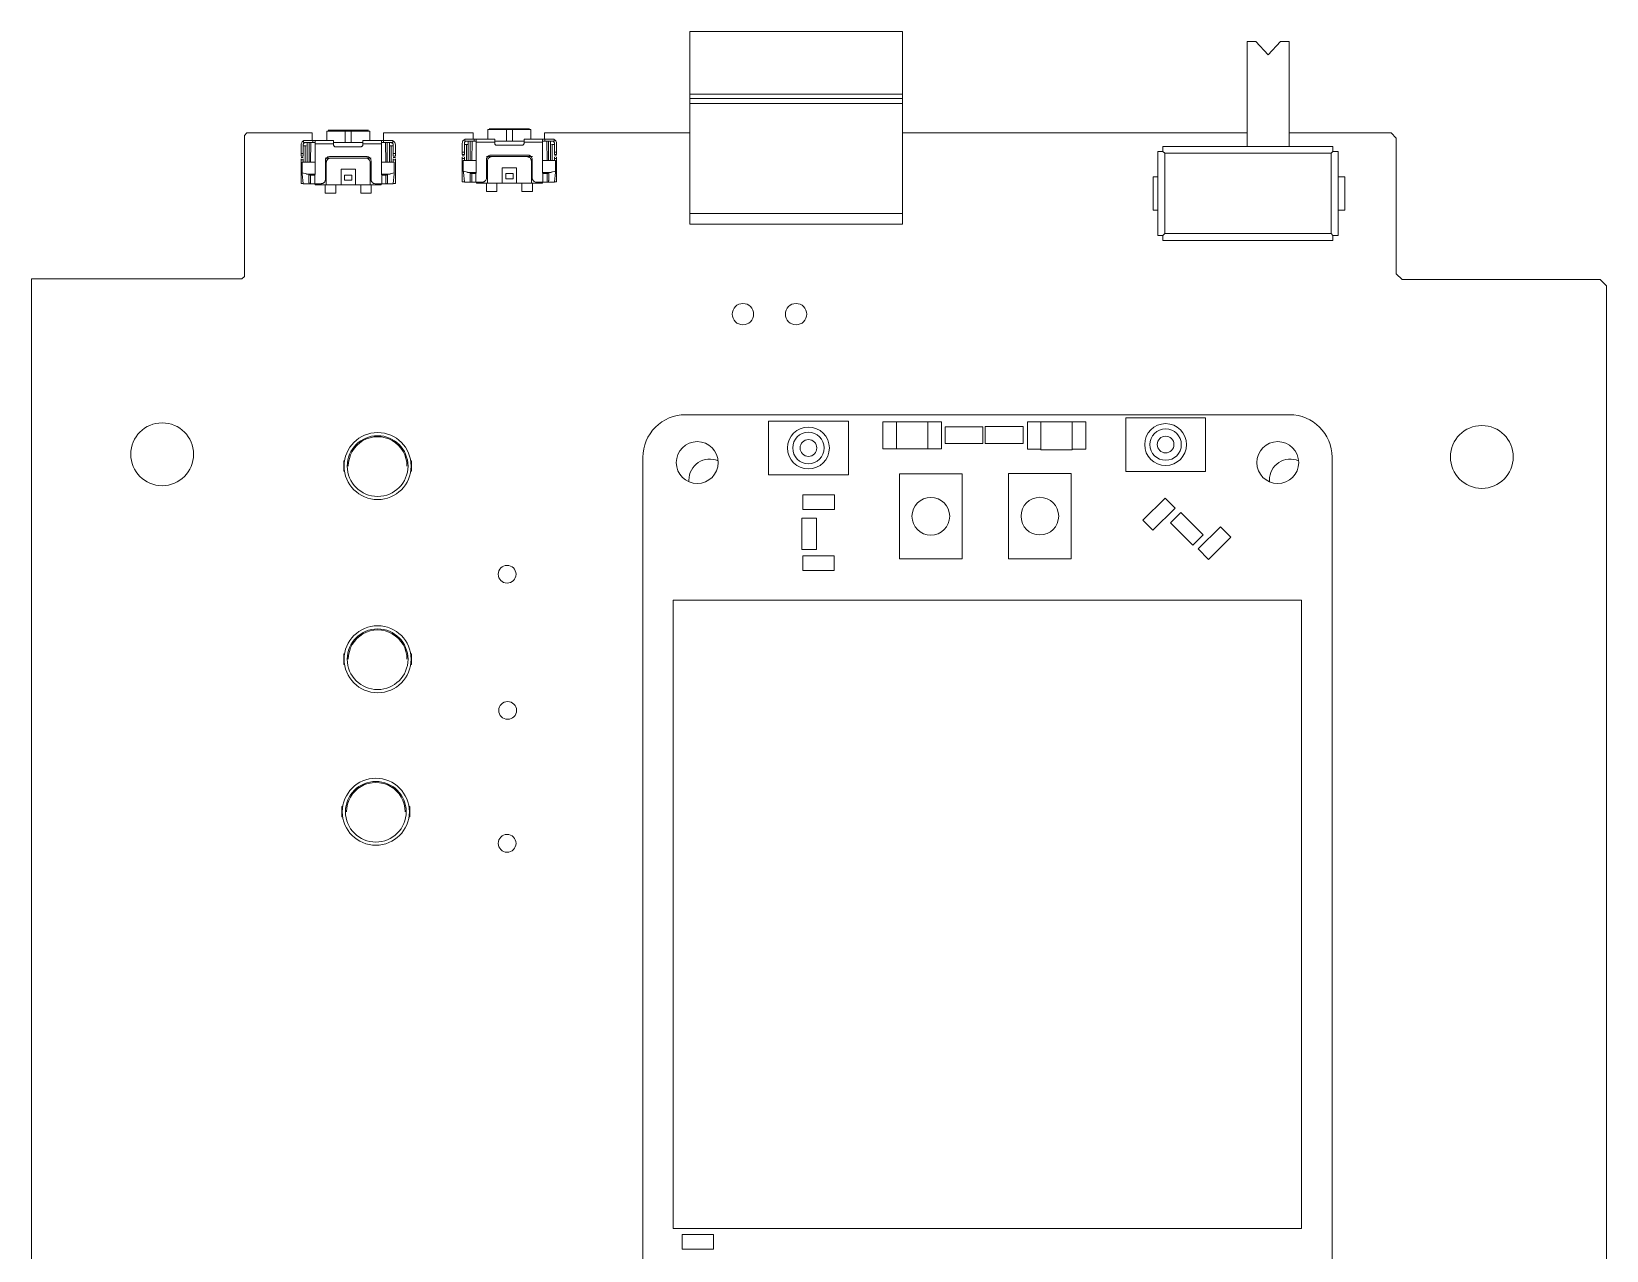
# Model space of a CAD drawing. Header units: millimetres. Extents: x 27 to 102, y 24 to 180.
# Drawn here: x 27.3 to 102.5, y 121.8 to 180 of the extents above; entities that cross this region are included whole.
import ezdxf

# ---------------------------------------------------------------- set-up
doc = ezdxf.new("R2010")
doc.units = ezdxf.units.MM

msp = doc.modelspace()

# ---------------------------------------------------------------- linework, layer by layer
at = {"color": 7, "linetype": 'Continuous', "lineweight": 15}
for p, q in [((58.724, 170.772), (58.724, 179.972)), ((58.724, 179.972), (68.884, 179.972)), ((68.884, 170.772), (68.884, 179.972)), ((85.336, 174.487), (85.336, 179.487)), ((85.336, 179.487), (85.749, 179.487)), ((86.336, 178.855), (85.749, 179.487)), ((86.923, 179.487), (86.336, 178.855)), ((86.923, 179.487), (87.336, 179.487)), ((87.336, 179.487), (87.336, 174.487)), ((58.724, 176.972), (68.884, 176.972)), ((68.884, 176.772), (58.724, 176.772)), ((58.724, 176.532), (68.884, 176.532)), ((41.4, 175.215), (41.4, 174.764)), ((42.28, 174.664), (42.28, 175.254)), ((42.57, 175.254), (42.28, 175.254)), ((42.57, 175.214), (42.28, 175.214)), ((42.57, 175.254), (42.57, 174.664)), ((43.45, 174.764), (43.45, 175.215)), ((49.092, 175.287), (49.092, 174.836)), ((49.972, 174.736), (49.972, 175.326)), ((50.262, 175.326), (49.972, 175.326)), ((50.262, 175.286), (49.972, 175.286)), ((50.262, 175.326), (50.262, 174.736)), ((51.142, 174.836), (51.142, 175.287)), ((37.465, 175.006), (37.592, 175.133)), ((37.465, 168.275), (37.465, 175.006)), ((37.592, 175.133), (40.701, 175.133)), ((40.175, 174.139), (40.175, 174.564)), ((40.275, 174.564), (40.275, 174.139)), ((40.295, 174.664), (40.295, 174.764)), ((40.295, 174.764), (40.74, 174.764)), ((40.295, 174.664), (40.835, 174.664)), ((40.375, 174.504), (40.421, 174.504)), ((40.46, 173.734), (40.46, 174.664)), ((40.56, 173.734), (40.56, 174.664)), ((40.645, 174.664), (40.625, 173.734)), ((40.701, 175.133), (40.701, 174.764)), ((40.74, 174.764), (40.74, 174.664)), ((40.825, 174.764), (41.725, 174.764)), ((40.84, 174.614), (40.84, 173.164)), ((41.725, 174.614), (40.84, 174.614)), ((41.724, 174.664), (43.125, 174.664)), ((41.725, 174.564), (41.725, 174.614)), ((43.025, 174.464), (41.825, 174.464)), ((43.125, 174.764), (44.025, 174.764)), ((43.125, 174.614), (43.125, 174.564)), ((44.01, 174.614), (43.125, 174.614)), ((44.01, 174.664), (44.555, 174.664)), ((44.01, 173.164), (44.01, 174.614)), ((44.101, 174.764), (44.101, 175.133)), ((44.101, 175.133), (48.393, 175.133)), ((44.11, 174.764), (44.11, 174.664)), ((44.11, 174.764), (44.555, 174.764)), ((44.225, 173.734), (44.205, 174.664)), ((44.29, 174.664), (44.29, 173.734)), ((44.375, 174.767), (44.375, 174.764)), ((44.39, 174.664), (44.39, 173.734)), ((44.475, 174.504), (44.428, 174.504)), ((44.555, 174.664), (44.555, 174.764)), ((44.575, 174.564), (44.575, 174.139)), ((44.675, 174.564), (44.675, 174.139)), ((47.867, 174.211), (47.867, 174.636)), ((47.967, 174.636), (47.967, 174.211)), ((47.987, 174.736), (47.987, 174.836)), ((47.987, 174.836), (48.432, 174.836)), ((47.987, 174.736), (48.527, 174.736)), ((48.067, 174.576), (48.113, 174.576)), ((48.152, 173.806), (48.152, 174.736)), ((48.252, 173.806), (48.252, 174.736)), ((48.337, 174.736), (48.317, 173.806)), ((48.393, 175.133), (48.393, 174.836)), ((48.432, 174.836), (48.432, 174.736)), ((48.517, 174.836), (49.417, 174.836)), ((48.532, 174.686), (48.532, 173.236)), ((49.417, 174.686), (48.532, 174.686)), ((49.416, 174.736), (50.817, 174.736)), ((49.417, 174.636), (49.417, 174.686)), ((50.717, 174.536), (49.517, 174.536)), ((50.817, 174.836), (51.717, 174.836)), ((50.817, 174.686), (50.817, 174.636)), ((51.702, 174.686), (50.817, 174.686)), ((51.702, 174.736), (52.247, 174.736)), ((51.702, 173.236), (51.702, 174.686)), ((51.793, 174.836), (51.793, 175.133)), ((51.793, 175.133), (58.724, 175.133)), ((51.802, 174.836), (51.802, 174.736)), ((51.802, 174.836), (52.247, 174.836)), ((51.917, 173.806), (51.897, 174.736)), ((51.982, 174.736), (51.982, 173.806)), ((52.067, 174.839), (52.067, 174.836)), ((52.082, 174.736), (52.082, 173.806)), ((52.167, 174.576), (52.12, 174.576)), ((52.247, 174.736), (52.247, 174.836)), ((52.267, 174.636), (52.267, 174.211)), ((52.367, 174.636), (52.367, 174.211)), ((68.884, 175.133), (85.336, 175.133)), ((81.315, 174.244), (81.315, 174.487)), ((89.429, 174.487), (81.315, 174.487)), ((87.336, 175.133), (92.202, 175.133)), ((89.429, 174.487), (89.429, 174.244)), ((92.202, 175.133), (92.456, 174.879)), ((92.456, 174.879), (92.456, 168.402)), ((40.275, 174.139), (40.175, 174.139)), ((40.175, 174.019), (40.275, 174.019)), ((40.175, 173.959), (40.275, 173.959)), ((40.175, 173.839), (40.275, 173.839)), ((40.175, 172.714), (40.175, 173.839)), ((40.225, 173.734), (40.225, 173.224)), ((40.225, 173.734), (40.84, 173.734)), ((40.275, 173.734), (40.275, 173.839)), ((41.325, 173.924), (43.524, 173.924)), ((41.335, 172.904), (41.335, 173.794)), ((41.375, 172.654), (41.375, 173.704)), ((41.535, 173.994), (43.315, 173.994)), ((43.475, 173.704), (43.475, 172.654)), ((43.515, 173.794), (43.515, 172.904)), ((44.01, 173.734), (44.625, 173.734)), ((44.675, 174.139), (44.575, 174.139)), ((44.675, 174.019), (44.575, 174.019)), ((44.575, 173.959), (44.675, 173.959)), ((44.675, 173.839), (44.575, 173.839)), ((44.575, 173.839), (44.575, 173.734)), ((44.625, 173.734), (44.625, 173.224)), ((44.675, 172.714), (44.675, 173.839)), ((47.967, 174.211), (47.867, 174.211)), ((47.867, 174.091), (47.967, 174.091)), ((47.867, 174.031), (47.967, 174.031)), ((47.867, 173.911), (47.967, 173.911)), ((47.867, 172.786), (47.867, 173.911)), ((47.917, 173.806), (47.917, 173.296)), ((47.917, 173.806), (48.532, 173.806)), ((47.967, 173.806), (47.967, 173.911)), ((49.017, 173.996), (51.216, 173.996)), ((49.027, 172.976), (49.027, 173.866)), ((49.067, 172.726), (49.067, 173.776)), ((49.227, 174.066), (51.007, 174.066)), ((51.167, 173.776), (51.167, 172.726)), ((51.207, 173.866), (51.207, 172.976)), ((51.702, 173.806), (52.317, 173.806)), ((52.367, 174.211), (52.267, 174.211)), ((52.367, 174.091), (52.267, 174.091)), ((52.267, 174.031), (52.367, 174.031)), ((52.367, 173.911), (52.267, 173.911)), ((52.267, 173.911), (52.267, 173.806)), ((52.317, 173.806), (52.317, 173.296)), ((52.367, 172.786), (52.367, 173.911)), ((81.072, 174.244), (81.072, 170.23)), ((81.072, 174.244), (81.315, 174.244)), ((81.315, 174.244), (81.402, 174.157)), ((89.342, 174.157), (81.402, 174.157)), ((81.402, 174.157), (81.402, 170.318)), ((89.342, 174.157), (89.429, 174.244)), ((89.342, 170.318), (89.342, 174.157)), ((89.672, 174.244), (89.429, 174.244)), ((89.672, 170.23), (89.672, 174.244)), ((40.425, 173.174), (40.225, 173.224)), ((40.225, 173.224), (40.23, 173.174)), ((40.23, 173.174), (40.23, 173.164)), ((40.23, 173.164), (40.275, 172.714)), ((40.425, 173.174), (40.425, 173.164)), ((40.84, 173.164), (40.425, 173.164)), ((40.571, 173.164), (40.547, 173.114)), ((40.547, 173.114), (40.547, 172.834)), ((40.59, 173.114), (40.58, 173.164)), ((40.628, 173.114), (40.59, 173.114)), ((40.628, 172.704), (40.628, 173.114)), ((40.825, 172.704), (40.825, 173.128)), ((42.77, 173.394), (42.08, 173.394)), ((42.08, 172.654), (42.08, 173.394)), ((42.6, 173.114), (42.25, 173.114)), ((42.25, 173.114), (42.25, 172.864)), ((42.6, 172.864), (42.6, 173.114)), ((42.77, 173.394), (42.77, 172.654)), ((44.425, 173.164), (44.01, 173.164)), ((44.025, 173.128), (44.025, 172.704)), ((44.222, 173.114), (44.222, 172.704)), ((44.259, 173.114), (44.222, 173.114)), ((44.269, 173.164), (44.259, 173.114)), ((44.302, 173.114), (44.278, 173.164)), ((44.302, 172.834), (44.302, 173.114)), ((44.625, 173.224), (44.425, 173.174)), ((44.425, 173.164), (44.425, 173.174)), ((44.575, 172.714), (44.619, 173.164)), ((44.62, 173.174), (44.625, 173.224)), ((44.62, 173.164), (44.62, 173.174)), ((48.117, 173.246), (47.917, 173.296)), ((47.917, 173.296), (47.921, 173.246)), ((47.921, 173.246), (47.921, 173.236)), ((47.922, 173.236), (47.967, 172.786)), ((48.117, 173.246), (48.117, 173.236)), ((48.532, 173.236), (48.117, 173.236)), ((48.263, 173.236), (48.239, 173.186)), ((48.239, 173.186), (48.239, 172.906)), ((48.282, 173.186), (48.272, 173.236)), ((48.32, 173.186), (48.282, 173.186)), ((48.32, 172.776), (48.32, 173.186)), ((48.517, 172.776), (48.517, 173.2)), ((50.462, 173.466), (49.772, 173.466)), ((49.772, 172.726), (49.772, 173.466)), ((49.942, 173.186), (49.942, 172.936)), ((50.292, 173.186), (49.942, 173.186)), ((50.292, 172.936), (49.942, 172.936)), ((50.292, 172.936), (50.292, 173.186)), ((50.462, 173.466), (50.462, 172.726)), ((52.117, 173.236), (51.702, 173.236)), ((51.717, 173.2), (51.717, 172.776)), ((51.914, 173.186), (51.914, 172.776)), ((51.951, 173.186), (51.914, 173.186)), ((51.961, 173.236), (51.951, 173.186)), ((51.994, 173.186), (51.97, 173.236)), ((51.994, 172.906), (51.994, 173.186)), ((52.317, 173.296), (52.117, 173.246)), ((52.117, 173.236), (52.117, 173.246)), ((52.267, 172.786), (52.311, 173.236)), ((52.312, 173.246), (52.317, 173.296)), ((52.312, 173.236), (52.312, 173.246)), ((81.072, 173.037), (80.847, 173.037)), ((80.847, 173.037), (80.847, 171.437)), ((89.997, 173.037), (89.672, 173.037)), ((89.997, 171.437), (89.997, 173.037)), ((40.275, 172.714), (40.175, 172.714)), ((40.275, 172.714), (40.275, 172.704)), ((40.275, 172.704), (40.726, 172.704)), ((40.825, 172.704), (41.135, 172.704)), ((40.85, 172.704), (40.85, 172.654)), ((40.85, 172.654), (44, 172.654)), ((41.325, 172.254), (41.325, 172.654)), ((41.825, 172.254), (41.325, 172.254)), ((41.825, 172.654), (41.825, 172.254)), ((42.6, 172.864), (42.25, 172.864)), ((43.025, 172.254), (43.025, 172.654)), ((43.525, 172.254), (43.025, 172.254)), ((43.525, 172.654), (43.525, 172.254)), ((44.025, 172.704), (43.715, 172.704)), ((44, 172.654), (44, 172.704)), ((44.123, 172.704), (44.575, 172.704)), ((44.575, 172.704), (44.575, 172.714)), ((44.675, 172.714), (44.575, 172.714)), ((47.967, 172.786), (47.867, 172.786)), ((47.967, 172.786), (47.967, 172.776)), ((47.967, 172.776), (48.418, 172.776)), ((48.517, 172.776), (48.827, 172.776)), ((48.542, 172.776), (48.542, 172.726)), ((48.542, 172.726), (51.692, 172.726)), ((49.017, 172.326), (49.017, 172.726)), ((49.517, 172.326), (49.017, 172.326)), ((49.517, 172.726), (49.517, 172.326)), ((50.717, 172.326), (50.717, 172.726)), ((51.217, 172.326), (50.717, 172.326)), ((51.217, 172.726), (51.217, 172.326)), ((51.717, 172.776), (51.407, 172.776)), ((51.692, 172.726), (51.692, 172.776)), ((51.815, 172.776), (52.267, 172.776)), ((52.267, 172.776), (52.267, 172.786)), ((52.367, 172.786), (52.267, 172.786)), ((80.847, 171.437), (81.072, 171.437)), ((89.672, 171.437), (89.997, 171.437)), ((68.884, 171.272), (58.724, 171.272)), ((58.724, 170.772), (68.884, 170.772)), ((81.315, 170.23), (81.072, 170.23)), ((81.315, 170.23), (81.402, 170.318)), ((81.315, 170.23), (81.315, 169.987)), ((81.315, 169.987), (89.429, 169.987)), ((89.342, 170.318), (81.402, 170.318)), ((89.342, 170.318), (89.429, 170.23)), ((89.429, 170.23), (89.672, 170.23)), ((89.429, 170.23), (89.429, 169.987)), ((27.305, 35.259), (27.305, 168.155)), ((27.305, 168.155), (37.345, 168.155)), ((37.345, 168.155), (37.465, 168.275)), ((92.456, 168.402), (92.735, 168.123)), ((92.735, 168.123), (102.191, 168.123)), ((102.191, 168.123), (102.489, 167.824)), ((102.489, 167.824), (102.489, 57.15)), ((58.526, 161.669), (87.355, 161.669)), ((62.488, 158.799), (62.488, 161.364)), ((62.488, 161.364), (66.298, 161.364)), ((66.298, 161.364), (66.298, 158.799)), ((67.943, 161.331), (70.737, 161.331)), ((67.943, 160.036), (67.943, 161.331)), ((68.59, 161.331), (68.59, 160.036)), ((70.09, 161.331), (70.09, 160.036)), ((70.737, 161.331), (70.737, 160.036)), ((70.918, 161.097), (72.718, 161.097)), ((70.918, 161.097), (70.918, 160.297)), ((72.718, 161.097), (72.718, 160.297)), ((72.836, 161.101), (72.836, 160.301)), ((72.836, 161.101), (74.636, 161.101)), ((74.636, 161.101), (74.636, 160.301)), ((74.842, 161.325), (77.636, 161.325)), ((74.842, 160.03), (74.842, 161.325)), ((75.489, 161.325), (75.489, 159.992)), ((76.989, 159.992), (76.989, 161.325)), ((77.636, 161.325), (77.636, 160.03)), ((79.538, 158.96), (79.538, 161.525)), ((79.538, 161.525), (83.348, 161.525)), ((83.348, 161.525), (83.348, 158.96)), ((72.718, 160.297), (70.918, 160.297)), ((74.636, 160.301), (72.836, 160.301)), ((42.209, 158.968), (42.209, 159.468)), ((42.249, 159.468), (42.209, 159.468)), ((45.449, 159.468), (45.41, 159.468)), ((45.449, 158.968), (45.449, 159.468)), ((56.494, 115.09), (56.494, 159.637)), ((70.737, 160.036), (67.943, 160.036)), ((75.489, 160.03), (74.842, 160.03)), ((75.489, 159.992), (76.989, 159.992)), ((77.636, 160.03), (76.989, 160.03)), ((89.387, 159.637), (89.387, 104.1)), ((42.209, 158.968), (42.249, 158.968)), ((45.41, 158.968), (45.449, 158.968)), ((66.298, 158.799), (62.488, 158.799)), ((68.735, 154.785), (68.735, 158.849)), ((68.735, 158.849), (71.735, 158.849)), ((71.735, 158.849), (71.735, 154.785)), ((73.94, 154.794), (73.94, 158.858)), ((73.94, 158.858), (76.94, 158.858)), ((76.94, 158.858), (76.94, 154.794)), ((83.348, 158.96), (79.538, 158.96)), ((58.685, 158.547), (58.688, 158.465)), ((86.397, 158.547), (86.4, 158.465)), ((64.131, 157.842), (64.131, 157.142)), ((64.131, 157.842), (65.632, 157.842)), ((65.632, 157.142), (64.131, 157.142)), ((65.632, 157.842), (65.632, 157.142)), ((80.355, 156.63), (81.415, 157.691)), ((81.895, 157.212), (80.834, 156.151)), ((81.415, 157.691), (81.895, 157.212)), ((64.074, 155.225), (64.074, 156.725)), ((64.074, 156.725), (64.775, 156.725)), ((64.775, 156.725), (64.775, 155.225)), ((80.355, 156.63), (80.834, 156.151)), ((82.175, 156.995), (81.681, 156.5)), ((82.741, 155.44), (81.681, 156.5)), ((82.175, 156.995), (83.236, 155.935)), ((83.236, 155.935), (82.741, 155.44)), ((82.999, 155.257), (84.059, 156.317)), ((84.554, 155.822), (83.494, 154.762)), ((84.059, 156.317), (84.554, 155.822)), ((64.775, 155.225), (64.074, 155.225)), ((64.121, 154.929), (64.121, 154.229)), ((64.121, 154.929), (65.621, 154.929)), ((65.621, 154.929), (65.621, 154.229)), ((82.999, 155.257), (83.494, 154.762)), ((65.621, 154.229), (64.121, 154.229)), ((71.735, 154.785), (68.735, 154.785)), ((76.94, 154.794), (73.94, 154.794)), ((57.936, 152.807), (87.936, 152.807)), ((57.936, 122.807), (57.936, 152.807)), ((87.936, 152.807), (87.936, 122.807)), ((42.209, 149.742), (42.209, 150.242)), ((42.249, 150.242), (42.209, 150.242)), ((42.209, 149.742), (42.249, 149.742)), ((45.449, 150.242), (45.41, 150.242)), ((45.41, 149.742), (45.449, 149.742)), ((45.449, 149.742), (45.449, 150.242)), ((42.122, 142.458), (42.122, 142.958)), ((42.162, 142.958), (42.122, 142.958)), ((45.362, 142.958), (45.323, 142.958)), ((45.362, 142.458), (45.362, 142.958)), ((42.122, 142.458), (42.162, 142.458)), ((45.323, 142.458), (45.362, 142.458)), ((87.936, 122.807), (57.936, 122.807)), ((58.365, 122.525), (58.366, 121.825)), ((58.365, 122.525), (59.865, 122.525)), ((59.865, 121.825), (58.366, 121.825)), ((59.865, 122.525), (59.865, 121.825))]:
    msp.add_line(p, q, dxfattribs=at)
at = {"color": 8, "linetype": 'Continuous', "lineweight": 15}
for p, q in [((40.375, 174.504), (40.375, 173.734)), ((44.475, 173.734), (44.475, 174.504)), ((48.067, 174.576), (48.067, 173.806)), ((52.167, 173.806), (52.167, 174.576)), ((40.95, 172.704), (40.95, 172.654)), ((43.9, 172.654), (43.9, 172.704)), ((48.642, 172.776), (48.642, 172.726)), ((51.592, 172.726), (51.592, 172.776))]:
    msp.add_line(p, q, dxfattribs=at)
at = {"color": 7, "linetype": 'Continuous', "lineweight": 15, "flags": 128}
for points in [[(60.543, 179.972), (60.712, 179.972), (60.89, 179.972), (61.075, 179.972), (61.264, 179.972), (61.453, 179.972), (61.638, 179.972), (61.817, 179.972), (61.985, 179.972)], [(65.623, 179.972), (65.792, 179.972), (65.97, 179.972), (66.155, 179.972), (66.344, 179.972), (66.533, 179.972), (66.718, 179.972), (66.897, 179.972), (67.065, 179.972)]]:
    msp.add_lwpolyline(points, dxfattribs=at)
at = {"color": 7, "linetype": 'Continuous', "lineweight": 15}
for centre, radius in [((61.264, 166.472), 0.51), ((63.804, 166.472), 0.51), ((33.544, 159.78), 1.5), ((64.393, 160.081), 1), ((81.443, 160.243), 1), ((81.443, 160.243), 0.75), ((96.536, 159.653), 1.5), ((43.829, 159.218), 1.6), ((43.829, 159.218), 1.45), ((59.085, 159.383), 1), ((64.393, 160.081), 0.75), ((64.393, 160.081), 0.4), ((81.443, 160.243), 0.4), ((86.796, 159.383), 1), ((70.235, 156.817), 0.9), ((75.44, 156.826), 0.9), ((50.009, 154.051), 0.425), ((43.829, 149.992), 1.6), ((43.829, 149.992), 1.45), ((50.034, 147.549), 0.425), ((43.742, 142.708), 1.6), ((43.742, 142.708), 1.45), ((50.009, 141.199), 0.425)]:
    msp.add_circle(centre, radius, dxfattribs=at)
for centre, radius, start, end in [((58.526, 159.637), 2.032, 90.00001, 180.00001), ((87.355, 159.637), 2.032, 0.00001, 90.00001), ((43.829, 159.218), 1.4, 0.00001, 180.00001), ((59.685, 158.547), 1, 66.63976, 180), ((87.397, 158.547), 1, 66.67857, 180), ((43.829, 149.992), 1.4, 0.00001, 180.00001), ((43.742, 142.708), 1.4, 0.00001, 180.00001)]:
    msp.add_arc(centre, radius, start, end, dxfattribs=at)
for points, knots in [([(41.4, 175.214), (41.4, 175.214), (41.494, 175.214), (41.82, 175.214), (42.049, 175.214), (42.28, 175.214)], [0, 0, 0, 0, 0.5, 0.5, 1, 1, 1, 1]), ([(42.28, 175.254), (42.172, 175.254), (41.957, 175.254), (41.686, 175.254), (41.497, 175.254), (41.472, 175.254), (41.46, 175.254)], [0, 0, 0, 0, 0.250048, 0.500096, 0.750143, 1, 1, 1, 1]), ([(43.39, 175.254), (43.39, 175.254), (43.41, 175.254), (43.337, 175.254), (43.167, 175.254), (42.891, 175.254), (42.677, 175.254), (42.57, 175.254)], [0, 0, 0, 0, 0.000191, 0.250143, 0.500096, 0.750048, 1, 1, 1, 1]), ([(42.57, 175.214), (42.8, 175.214), (43.029, 175.214), (43.355, 175.214), (43.45, 175.214), (43.45, 175.214)], [0, 0, 0, 0, 0.5, 0.5, 1, 1, 1, 1]), ([(49.092, 175.286), (49.092, 175.286), (49.186, 175.286), (49.512, 175.286), (49.741, 175.286), (49.972, 175.286)], [0, 0, 0, 0, 0.5, 0.5, 1, 1, 1, 1]), ([(49.972, 175.326), (49.864, 175.326), (49.649, 175.326), (49.378, 175.326), (49.189, 175.326), (49.164, 175.326), (49.152, 175.326)], [0, 0, 0, 0, 0.250048, 0.500096, 0.750143, 1, 1, 1, 1]), ([(51.081, 175.326), (51.082, 175.326), (51.102, 175.326), (51.029, 175.326), (50.859, 175.326), (50.583, 175.326), (50.369, 175.326), (50.262, 175.326)], [0, 0, 0, 0, 0.000191, 0.250143, 0.500096, 0.750048, 1, 1, 1, 1]), ([(50.262, 175.286), (50.492, 175.286), (50.721, 175.286), (51.047, 175.286), (51.142, 175.286), (51.142, 175.286)], [0, 0, 0, 0, 0.5, 0.5, 1, 1, 1, 1]), ([(40.175, 174.564), (40.178, 174.59), (40.184, 174.642), (40.228, 174.709), (40.273, 174.734), (40.295, 174.746)], [0, 0, 0, 0, 0.339371, 0.678743, 1, 1, 1, 1]), ([(40.375, 174.664), (40.366, 174.663), (40.349, 174.662), (40.324, 174.651), (40.3, 174.633), (40.279, 174.603), (40.276, 174.577), (40.275, 174.564)], [0, 0, 0, 0, 0.167535, 0.330448, 0.500633, 0.74883, 1, 1, 1, 1]), ([(40.375, 174.504), (40.367, 174.504), (40.352, 174.504), (40.33, 174.504), (40.307, 174.504), (40.285, 174.504), (40.278, 174.504), (40.275, 174.504)], [0, 0, 0, 0, 0.166973, 0.330919, 0.500475, 0.748796, 1, 1, 1, 1]), ([(40.375, 174.764), (40.383, 174.764), (40.401, 174.764), (40.425, 174.764), (40.449, 174.764), (40.471, 174.764), (40.473, 174.764), (40.475, 174.764)], [0, 0, 0, 0, 0.167479, 0.330432, 0.500737, 0.747405, 1, 1, 1, 1]), ([(40.375, 174.664), (40.401, 174.664), (40.427, 174.664), (40.464, 174.664), (40.475, 174.664), (40.475, 174.664), (40.464, 174.664), (40.427, 174.664), (40.401, 174.664), (40.375, 174.664)], [0, 0, 0, 0, 0.25, 0.25, 0.5, 0.5, 0.75, 0.75, 1, 1, 1, 1]), ([(40.46, 174.664), (40.46, 174.664), (40.47, 174.664), (40.507, 174.664), (40.533, 174.664), (40.56, 174.664)], [0, 0, 0, 0, 0.5, 0.5, 1, 1, 1, 1]), ([(40.74, 174.764), (40.748, 174.764), (40.765, 174.764), (40.789, 174.764), (40.812, 174.764), (40.834, 174.764), (40.838, 174.764), (40.84, 174.764)], [0, 0, 0, 0, 0.167378, 0.330545, 0.500595, 0.748844, 1, 1, 1, 1]), ([(40.84, 174.764), (40.84, 174.762), (40.84, 174.746), (40.84, 174.69), (40.84, 174.652), (40.84, 174.614)], [0, 0, 0, 0, 0.5, 0.5, 1, 1, 1, 1]), ([(40.881, 174.764), (40.887, 174.764), (40.899, 174.764), (40.914, 174.764), (40.925, 174.764), (40.93, 174.764), (40.918, 174.764), (40.913, 174.764)], [0, 0, 0, 0, 0.17186, 0.329511, 0.501371, 0.747789, 1, 1, 1, 1]), ([(41.125, 174.764), (41.125, 174.764), (41.126, 174.764), (41.137, 174.764), (41.156, 174.764), (41.185, 174.764), (41.211, 174.764), (41.225, 174.764)], [0, 0, 0, 0, 0.167535, 0.330448, 0.500633, 0.74883, 1, 1, 1, 1]), ([(41.725, 174.764), (41.725, 174.763), (41.725, 174.746), (41.725, 174.691), (41.725, 174.652), (41.725, 174.614)], [0, 0, 0, 0, 0.5, 0.5, 1, 1, 1, 1]), ([(41.825, 174.464), (41.816, 174.464), (41.799, 174.465), (41.774, 174.476), (41.75, 174.495), (41.729, 174.524), (41.726, 174.55), (41.725, 174.564)], [0, 0, 0, 0, 0.167535, 0.330448, 0.500633, 0.74883, 1, 1, 1, 1]), ([(43.125, 174.564), (43.124, 174.555), (43.123, 174.538), (43.112, 174.513), (43.094, 174.489), (43.064, 174.468), (43.038, 174.465), (43.025, 174.464)], [0, 0, 0, 0, 0.1675347, 0.3304475, 0.5006328, 0.7488305, 1, 1, 1, 1]), ([(43.125, 174.764), (43.125, 174.763), (43.125, 174.746), (43.125, 174.691), (43.125, 174.652), (43.125, 174.614)], [0, 0, 0, 0, 0.5, 0.5, 1, 1, 1, 1]), ([(43.625, 174.764), (43.633, 174.764), (43.651, 174.764), (43.675, 174.764), (43.699, 174.764), (43.721, 174.764), (43.723, 174.764), (43.725, 174.764)], [0, 0, 0, 0, 0.167535, 0.330448, 0.500633, 0.74883, 1, 1, 1, 1]), ([(43.936, 174.764), (43.932, 174.764), (43.925, 174.764), (43.922, 174.764), (43.926, 174.764), (43.941, 174.764), (43.959, 174.764), (43.968, 174.764)], [0, 0, 0, 0, 0.1718601, 0.3295108, 0.5013709, 0.747789, 1, 1, 1, 1]), ([(44.01, 174.614), (44.01, 174.652), (44.01, 174.69), (44.01, 174.746), (44.01, 174.762), (44.01, 174.764)], [0, 0, 0, 0, 0.5, 0.5, 1, 1, 1, 1]), ([(44.01, 174.764), (44.011, 174.764), (44.013, 174.764), (44.024, 174.764), (44.042, 174.764), (44.071, 174.764), (44.097, 174.764), (44.11, 174.764)], [0, 0, 0, 0, 0.167378, 0.330545, 0.500595, 0.748844, 1, 1, 1, 1]), ([(44.29, 174.664), (44.316, 174.664), (44.342, 174.664), (44.379, 174.664), (44.39, 174.664), (44.39, 174.664)], [0, 0, 0, 0, 0.5, 0.5, 1, 1, 1, 1]), ([(44.375, 174.764), (44.375, 174.764), (44.376, 174.764), (44.387, 174.764), (44.406, 174.764), (44.435, 174.764), (44.461, 174.764), (44.475, 174.764)], [0, 0, 0, 0, 0.167535, 0.330448, 0.500633, 0.74883, 1, 1, 1, 1]), ([(44.375, 174.664), (44.375, 174.664), (44.385, 174.664), (44.422, 174.664), (44.448, 174.664), (44.475, 174.664)], [0, 0, 0, 0, 0.5, 0.5, 1, 1, 1, 1]), ([(44.475, 174.664), (44.448, 174.664), (44.422, 174.664), (44.385, 174.664), (44.375, 174.664), (44.375, 174.664)], [0, 0, 0, 0, 0.5, 0.5, 1, 1, 1, 1]), ([(44.575, 174.564), (44.574, 174.572), (44.573, 174.59), (44.562, 174.614), (44.544, 174.638), (44.514, 174.66), (44.488, 174.662), (44.475, 174.664)], [0, 0, 0, 0, 0.167535, 0.330448, 0.500633, 0.74883, 1, 1, 1, 1]), ([(44.475, 174.504), (44.482, 174.504), (44.498, 174.504), (44.519, 174.504), (44.542, 174.504), (44.564, 174.504), (44.571, 174.504), (44.575, 174.504)], [0, 0, 0, 0, 0.166973, 0.330919, 0.500475, 0.748796, 1, 1, 1, 1]), ([(44.555, 174.746), (44.576, 174.734), (44.621, 174.709), (44.665, 174.642), (44.672, 174.59), (44.675, 174.564)], [0, 0, 0, 0, 0.321257, 0.660629, 1, 1, 1, 1]), ([(47.867, 174.636), (47.87, 174.662), (47.876, 174.714), (47.92, 174.781), (47.965, 174.806), (47.987, 174.818)], [0, 0, 0, 0, 0.339371, 0.678743, 1, 1, 1, 1]), ([(48.067, 174.736), (48.058, 174.735), (48.04, 174.734), (48.016, 174.724), (47.992, 174.705), (47.97, 174.676), (47.968, 174.649), (47.967, 174.636)], [0, 0, 0, 0, 0.167535, 0.330448, 0.500633, 0.74883, 1, 1, 1, 1]), ([(48.067, 174.576), (48.059, 174.576), (48.044, 174.576), (48.022, 174.576), (47.999, 174.576), (47.977, 174.576), (47.97, 174.576), (47.967, 174.576)], [0, 0, 0, 0, 0.166973, 0.330919, 0.500475, 0.748796, 1, 1, 1, 1]), ([(48.067, 174.836), (48.075, 174.836), (48.093, 174.836), (48.117, 174.836), (48.141, 174.836), (48.162, 174.836), (48.165, 174.836), (48.167, 174.836)], [0, 0, 0, 0, 0.167479, 0.330432, 0.500737, 0.747405, 1, 1, 1, 1]), ([(48.067, 174.736), (48.093, 174.736), (48.119, 174.736), (48.156, 174.736), (48.167, 174.736), (48.167, 174.736), (48.156, 174.736), (48.119, 174.736), (48.093, 174.736), (48.067, 174.736)], [0, 0, 0, 0, 0.25, 0.25, 0.5, 0.5, 0.75, 0.75, 1, 1, 1, 1]), ([(48.152, 174.736), (48.152, 174.736), (48.162, 174.736), (48.199, 174.736), (48.225, 174.736), (48.252, 174.736)], [0, 0, 0, 0, 0.5, 0.5, 1, 1, 1, 1]), ([(48.432, 174.836), (48.44, 174.836), (48.457, 174.836), (48.481, 174.836), (48.504, 174.836), (48.526, 174.836), (48.53, 174.836), (48.531, 174.836)], [0, 0, 0, 0, 0.167378, 0.330545, 0.500595, 0.748844, 1, 1, 1, 1]), ([(48.531, 174.836), (48.531, 174.835), (48.532, 174.818), (48.532, 174.763), (48.532, 174.724), (48.532, 174.686)], [0, 0, 0, 0, 0.5, 0.5, 1, 1, 1, 1]), ([(48.573, 174.836), (48.579, 174.836), (48.591, 174.836), (48.606, 174.836), (48.617, 174.836), (48.621, 174.836), (48.61, 174.836), (48.605, 174.836)], [0, 0, 0, 0, 0.17186, 0.329511, 0.501371, 0.747789, 1, 1, 1, 1]), ([(48.817, 174.836), (48.817, 174.836), (48.818, 174.836), (48.829, 174.836), (48.848, 174.836), (48.877, 174.836), (48.903, 174.836), (48.917, 174.836)], [0, 0, 0, 0, 0.167535, 0.330448, 0.500633, 0.74883, 1, 1, 1, 1]), ([(49.417, 174.836), (49.417, 174.835), (49.417, 174.818), (49.417, 174.763), (49.417, 174.725), (49.417, 174.686)], [0, 0, 0, 0, 0.5, 0.5, 1, 1, 1, 1]), ([(49.517, 174.536), (49.508, 174.537), (49.49, 174.538), (49.466, 174.548), (49.442, 174.567), (49.42, 174.596), (49.418, 174.623), (49.417, 174.636)], [0, 0, 0, 0, 0.167535, 0.330448, 0.500633, 0.74883, 1, 1, 1, 1]), ([(50.817, 174.636), (50.816, 174.627), (50.815, 174.61), (50.804, 174.585), (50.786, 174.561), (50.756, 174.54), (50.73, 174.537), (50.717, 174.536)], [0, 0, 0, 0, 0.1675347, 0.3304475, 0.5006328, 0.7488305, 1, 1, 1, 1]), ([(50.817, 174.836), (50.817, 174.835), (50.817, 174.818), (50.817, 174.763), (50.817, 174.725), (50.817, 174.686)], [0, 0, 0, 0, 0.5, 0.5, 1, 1, 1, 1]), ([(51.317, 174.836), (51.325, 174.836), (51.343, 174.836), (51.367, 174.836), (51.391, 174.836), (51.413, 174.836), (51.415, 174.836), (51.417, 174.836)], [0, 0, 0, 0, 0.167535, 0.330448, 0.500633, 0.74883, 1, 1, 1, 1]), ([(51.628, 174.836), (51.624, 174.836), (51.617, 174.836), (51.614, 174.836), (51.618, 174.836), (51.633, 174.836), (51.651, 174.836), (51.66, 174.836)], [0, 0, 0, 0, 0.1718601, 0.3295108, 0.5013709, 0.747789, 1, 1, 1, 1]), ([(51.702, 174.686), (51.702, 174.724), (51.702, 174.763), (51.702, 174.818), (51.702, 174.835), (51.702, 174.836)], [0, 0, 0, 0, 0.5, 0.5, 1, 1, 1, 1]), ([(51.702, 174.836), (51.703, 174.836), (51.705, 174.836), (51.716, 174.836), (51.734, 174.836), (51.763, 174.836), (51.789, 174.836), (51.802, 174.836)], [0, 0, 0, 0, 0.167378, 0.330545, 0.500595, 0.748844, 1, 1, 1, 1]), ([(51.982, 174.736), (52.008, 174.736), (52.034, 174.736), (52.071, 174.736), (52.082, 174.736), (52.082, 174.736)], [0, 0, 0, 0, 0.5, 0.5, 1, 1, 1, 1]), ([(52.067, 174.836), (52.067, 174.836), (52.068, 174.836), (52.079, 174.836), (52.098, 174.836), (52.127, 174.836), (52.153, 174.836), (52.167, 174.836)], [0, 0, 0, 0, 0.167535, 0.330448, 0.500633, 0.74883, 1, 1, 1, 1]), ([(52.067, 174.736), (52.067, 174.736), (52.077, 174.736), (52.114, 174.736), (52.14, 174.736), (52.167, 174.736)], [0, 0, 0, 0, 0.5, 0.5, 1, 1, 1, 1]), ([(52.167, 174.736), (52.14, 174.736), (52.114, 174.736), (52.077, 174.736), (52.067, 174.736), (52.067, 174.736)], [0, 0, 0, 0, 0.5, 0.5, 1, 1, 1, 1]), ([(52.267, 174.636), (52.266, 174.645), (52.265, 174.662), (52.254, 174.687), (52.236, 174.711), (52.206, 174.732), (52.18, 174.735), (52.167, 174.736)], [0, 0, 0, 0, 0.167535, 0.330448, 0.500633, 0.74883, 1, 1, 1, 1]), ([(52.167, 174.576), (52.174, 174.576), (52.189, 174.576), (52.211, 174.576), (52.234, 174.576), (52.256, 174.576), (52.263, 174.576), (52.267, 174.576)], [0, 0, 0, 0, 0.166973, 0.330919, 0.500475, 0.748796, 1, 1, 1, 1]), ([(52.247, 174.818), (52.268, 174.806), (52.313, 174.781), (52.357, 174.714), (52.363, 174.662), (52.367, 174.636)], [0, 0, 0, 0, 0.321257, 0.660629, 1, 1, 1, 1]), ([(40.175, 173.839), (40.175, 173.85), (40.175, 173.871), (40.175, 173.89), (40.175, 173.898)], [0, 0, 0, 0, 0.565182, 1, 1, 1, 1]), ([(40.275, 173.839), (40.275, 173.85), (40.275, 173.871), (40.275, 173.89), (40.275, 173.898)], [0, 0, 0, 0, 0.565182, 1, 1, 1, 1]), ([(41.335, 173.794), (41.335, 173.807), (41.337, 173.833), (41.348, 173.871), (41.367, 173.905), (41.4, 173.945), (41.456, 173.986), (41.508, 173.991), (41.535, 173.994)], [0, 0, 0, 0, 0.1272, 0.249746, 0.3727, 0.501075, 0.749743, 1, 1, 1, 1]), ([(41.595, 173.924), (41.537, 173.924), (41.48, 173.9), (41.398, 173.818), (41.375, 173.761), (41.375, 173.704)], [0, 0, 0, 0, 0.5, 0.5, 1, 1, 1, 1]), ([(43.475, 173.704), (43.475, 173.761), (43.451, 173.818), (43.369, 173.9), (43.312, 173.924), (43.255, 173.924)], [0, 0, 0, 0, 0.5, 0.5, 1, 1, 1, 1]), ([(43.315, 173.994), (43.328, 173.993), (43.354, 173.992), (43.392, 173.98), (43.426, 173.961), (43.466, 173.928), (43.507, 173.873), (43.512, 173.82), (43.515, 173.794)], [0, 0, 0, 0, 0.1272, 0.249746, 0.3727, 0.501075, 0.749743, 1, 1, 1, 1]), ([(44.575, 173.839), (44.575, 173.85), (44.575, 173.871), (44.575, 173.89), (44.575, 173.898)], [0, 0, 0, 0, 0.565182, 1, 1, 1, 1]), ([(44.675, 173.898), (44.675, 173.89), (44.675, 173.871), (44.675, 173.85), (44.675, 173.839)], [0, 0, 0, 0, 0.434818, 1, 1, 1, 1]), ([(47.867, 173.911), (47.867, 173.923), (47.867, 173.943), (47.867, 173.962), (47.867, 173.971)], [0, 0, 0, 0, 0.565182, 1, 1, 1, 1]), ([(47.967, 173.911), (47.967, 173.923), (47.967, 173.943), (47.967, 173.962), (47.967, 173.971)], [0, 0, 0, 0, 0.565182, 1, 1, 1, 1]), ([(49.027, 173.866), (49.027, 173.879), (49.029, 173.905), (49.04, 173.943), (49.059, 173.978), (49.092, 174.018), (49.147, 174.058), (49.2, 174.063), (49.227, 174.066)], [0, 0, 0, 0, 0.1272, 0.249746, 0.3727, 0.501075, 0.749743, 1, 1, 1, 1]), ([(49.287, 173.996), (49.229, 173.996), (49.172, 173.972), (49.09, 173.891), (49.067, 173.834), (49.067, 173.776)], [0, 0, 0, 0, 0.5, 0.5, 1, 1, 1, 1]), ([(51.167, 173.776), (51.167, 173.834), (51.143, 173.891), (51.061, 173.972), (51.004, 173.996), (50.947, 173.996)], [0, 0, 0, 0, 0.5, 0.5, 1, 1, 1, 1]), ([(51.007, 174.066), (51.02, 174.065), (51.046, 174.064), (51.084, 174.053), (51.118, 174.034), (51.158, 174), (51.199, 173.945), (51.204, 173.892), (51.207, 173.866)], [0, 0, 0, 0, 0.1272, 0.249746, 0.3727, 0.501075, 0.749743, 1, 1, 1, 1]), ([(52.267, 173.911), (52.267, 173.923), (52.267, 173.943), (52.267, 173.962), (52.267, 173.971)], [0, 0, 0, 0, 0.565182, 1, 1, 1, 1]), ([(52.367, 173.971), (52.367, 173.962), (52.367, 173.943), (52.367, 173.923), (52.367, 173.911)], [0, 0, 0, 0, 0.434818, 1, 1, 1, 1]), ([(40.825, 173.128), (40.817, 173.124), (40.8, 173.115), (40.782, 173.114), (40.772, 173.114)], [0, 0, 0, 0, 0.478561, 1, 1, 1, 1]), ([(44.077, 173.114), (44.068, 173.114), (44.049, 173.115), (44.033, 173.124), (44.025, 173.128)], [0, 0, 0, 0, 0.521439, 1, 1, 1, 1]), ([(48.517, 173.2), (48.509, 173.196), (48.492, 173.187), (48.474, 173.186), (48.464, 173.186)], [0, 0, 0, 0, 0.478561, 1, 1, 1, 1]), ([(48.827, 172.776), (48.84, 172.777), (48.866, 172.778), (48.904, 172.789), (48.938, 172.808), (48.978, 172.842), (49.019, 172.897), (49.024, 172.95), (49.027, 172.976)], [0, 0, 0, 0, 0.1272, 0.249746, 0.3727, 0.501075, 0.749743, 1, 1, 1, 1]), ([(49.027, 172.976), (49.027, 172.924), (49.005, 172.872), (48.931, 172.798), (48.879, 172.776), (48.827, 172.776)], [0, 0, 0, 0, 0.5, 0.5, 1, 1, 1, 1]), ([(51.207, 172.976), (51.207, 172.963), (51.209, 172.937), (51.22, 172.899), (51.239, 172.864), (51.272, 172.824), (51.327, 172.784), (51.38, 172.779), (51.407, 172.776)], [0, 0, 0, 0, 0.1272, 0.249746, 0.3727, 0.501075, 0.749743, 1, 1, 1, 1]), ([(51.407, 172.776), (51.354, 172.776), (51.302, 172.798), (51.228, 172.872), (51.207, 172.924), (51.207, 172.976)], [0, 0, 0, 0, 0.5, 0.5, 1, 1, 1, 1]), ([(51.769, 173.186), (51.759, 173.186), (51.741, 173.187), (51.725, 173.196), (51.717, 173.2)], [0, 0, 0, 0, 0.521439, 1, 1, 1, 1]), ([(40.274, 172.714), (40.264, 172.714), (40.232, 172.714), (40.194, 172.714), (40.181, 172.714), (40.175, 172.714)], [0, 0, 0, 0, 0.2, 0.6, 1, 1, 1, 1]), ([(40.547, 172.834), (40.547, 172.822), (40.547, 172.8), (40.549, 172.768), (40.554, 172.737), (40.56, 172.709), (40.566, 172.705), (40.569, 172.704)], [0, 0, 0, 0, 0.168283, 0.331192, 0.500774, 0.749652, 1, 1, 1, 1]), ([(40.825, 172.704), (40.778, 172.704), (40.732, 172.704), (40.66, 172.704), (40.636, 172.704), (40.628, 172.704)], [0, 0, 0, 0, 0.5, 0.5, 1, 1, 1, 1]), ([(40.726, 172.704), (40.728, 172.704), (40.732, 172.704), (40.744, 172.704), (40.762, 172.704), (40.789, 172.704), (40.813, 172.704), (40.825, 172.704)], [0, 0, 0, 0, 0.167083, 0.330827, 0.500507, 0.748803, 1, 1, 1, 1]), ([(40.95, 172.654), (40.941, 172.654), (40.924, 172.654), (40.899, 172.654), (40.875, 172.654), (40.854, 172.654), (40.851, 172.654), (40.85, 172.654)], [0, 0, 0, 0, 0.1675347, 0.3304475, 0.5006328, 0.7488305, 1, 1, 1, 1]), ([(41.135, 172.704), (41.148, 172.704), (41.174, 172.706), (41.212, 172.717), (41.246, 172.736), (41.286, 172.769), (41.327, 172.825), (41.332, 172.877), (41.335, 172.904)], [0, 0, 0, 0, 0.1272, 0.249746, 0.3727, 0.501075, 0.749743, 1, 1, 1, 1]), ([(41.335, 172.904), (41.335, 172.851), (41.313, 172.799), (41.239, 172.725), (41.187, 172.704), (41.135, 172.704)], [0, 0, 0, 0, 0.5, 0.5, 1, 1, 1, 1]), ([(43.515, 172.904), (43.515, 172.89), (43.517, 172.864), (43.528, 172.827), (43.547, 172.792), (43.58, 172.752), (43.636, 172.711), (43.688, 172.706), (43.715, 172.704)], [0, 0, 0, 0, 0.1272, 0.249746, 0.3727, 0.501075, 0.749743, 1, 1, 1, 1]), ([(43.715, 172.704), (43.662, 172.704), (43.61, 172.725), (43.536, 172.799), (43.515, 172.851), (43.515, 172.904)], [0, 0, 0, 0, 0.5, 0.5, 1, 1, 1, 1]), ([(43.682, 172.654), (43.692, 172.654), (43.712, 172.654), (43.733, 172.654), (43.747, 172.654), (43.749, 172.654), (43.75, 172.654)], [0, 0, 0, 0, 0.248541, 0.499911, 0.748569, 1, 1, 1, 1]), ([(44, 172.654), (43.999, 172.654), (43.998, 172.654), (43.987, 172.654), (43.969, 172.654), (43.939, 172.654), (43.913, 172.654), (43.9, 172.654)], [0, 0, 0, 0, 0.167535, 0.330448, 0.500633, 0.74883, 1, 1, 1, 1]), ([(44.025, 172.704), (44.032, 172.704), (44.048, 172.704), (44.07, 172.704), (44.092, 172.704), (44.114, 172.704), (44.12, 172.704), (44.123, 172.704)], [0, 0, 0, 0, 0.167083, 0.330827, 0.500507, 0.748803, 1, 1, 1, 1]), ([(44.222, 172.704), (44.218, 172.704), (44.211, 172.704), (44.187, 172.704), (44.149, 172.704), (44.095, 172.704), (44.048, 172.704), (44.025, 172.704)], [0, 0, 0, 0, 0.167744, 0.331485, 0.500605, 0.749527, 1, 1, 1, 1]), ([(44.28, 172.704), (44.282, 172.704), (44.286, 172.706), (44.291, 172.72), (44.297, 172.744), (44.302, 172.782), (44.302, 172.816), (44.302, 172.834)], [0, 0, 0, 0, 0.168224, 0.331133, 0.500763, 0.749586, 1, 1, 1, 1]), ([(44.575, 172.714), (44.585, 172.714), (44.617, 172.714), (44.655, 172.714), (44.668, 172.714), (44.674, 172.714)], [0, 0, 0, 0, 0.2, 0.6, 1, 1, 1, 1]), ([(47.966, 172.786), (47.956, 172.786), (47.924, 172.786), (47.886, 172.786), (47.873, 172.786), (47.867, 172.786)], [0, 0, 0, 0, 0.2, 0.6, 1, 1, 1, 1]), ([(48.239, 172.906), (48.239, 172.895), (48.239, 172.872), (48.241, 172.84), (48.246, 172.809), (48.252, 172.781), (48.258, 172.778), (48.261, 172.776)], [0, 0, 0, 0, 0.168283, 0.331192, 0.500774, 0.749652, 1, 1, 1, 1]), ([(48.517, 172.776), (48.47, 172.776), (48.424, 172.776), (48.352, 172.776), (48.328, 172.776), (48.32, 172.776)], [0, 0, 0, 0, 0.5, 0.5, 1, 1, 1, 1]), ([(48.418, 172.776), (48.42, 172.776), (48.423, 172.776), (48.436, 172.776), (48.454, 172.776), (48.481, 172.776), (48.505, 172.776), (48.517, 172.776)], [0, 0, 0, 0, 0.167083, 0.330827, 0.500507, 0.748803, 1, 1, 1, 1]), ([(48.642, 172.726), (48.633, 172.726), (48.615, 172.726), (48.591, 172.726), (48.567, 172.726), (48.545, 172.726), (48.543, 172.726), (48.542, 172.726)], [0, 0, 0, 0, 0.1675347, 0.3304475, 0.5006328, 0.7488305, 1, 1, 1, 1]), ([(51.374, 172.726), (51.384, 172.726), (51.404, 172.726), (51.425, 172.726), (51.439, 172.726), (51.441, 172.726), (51.442, 172.726)], [0, 0, 0, 0, 0.248541, 0.499911, 0.748569, 1, 1, 1, 1]), ([(51.692, 172.726), (51.691, 172.726), (51.69, 172.726), (51.679, 172.726), (51.661, 172.726), (51.631, 172.726), (51.605, 172.726), (51.592, 172.726)], [0, 0, 0, 0, 0.167535, 0.330448, 0.500633, 0.74883, 1, 1, 1, 1]), ([(51.717, 172.776), (51.724, 172.776), (51.74, 172.776), (51.762, 172.776), (51.784, 172.776), (51.806, 172.776), (51.812, 172.776), (51.815, 172.776)], [0, 0, 0, 0, 0.167083, 0.330827, 0.500507, 0.748803, 1, 1, 1, 1]), ([(51.914, 172.776), (51.91, 172.776), (51.903, 172.776), (51.879, 172.776), (51.841, 172.776), (51.787, 172.776), (51.74, 172.776), (51.717, 172.776)], [0, 0, 0, 0, 0.167744, 0.331485, 0.500605, 0.749527, 1, 1, 1, 1]), ([(51.972, 172.776), (51.974, 172.777), (51.978, 172.778), (51.983, 172.792), (51.989, 172.816), (51.994, 172.855), (51.994, 172.889), (51.994, 172.906)], [0, 0, 0, 0, 0.168224, 0.331133, 0.500763, 0.749586, 1, 1, 1, 1]), ([(52.267, 172.786), (52.277, 172.786), (52.309, 172.786), (52.347, 172.786), (52.36, 172.786), (52.366, 172.786)], [0, 0, 0, 0, 0.2, 0.6, 1, 1, 1, 1])]:
    msp.add_open_spline(points, degree=3, knots=knots, dxfattribs=at)
for points in [[(40.839, 174.664), (40.839, 174.664), (40.838, 174.664), (40.835, 174.664)], [(48.531, 174.736), (48.531, 174.736), (48.529, 174.736), (48.527, 174.736)], [(40.175, 174.019), (40.175, 174.046), (40.175, 174.092), (40.175, 174.139)], [(40.275, 174.139), (40.275, 174.092), (40.275, 174.046), (40.275, 174.019)], [(44.575, 174.019), (44.575, 174.046), (44.575, 174.092), (44.575, 174.139)], [(44.675, 174.139), (44.675, 174.092), (44.675, 174.046), (44.675, 174.019)], [(47.867, 174.091), (47.867, 174.119), (47.867, 174.165), (47.867, 174.211)], [(47.967, 174.211), (47.967, 174.165), (47.967, 174.119), (47.967, 174.091)], [(52.267, 174.091), (52.267, 174.119), (52.267, 174.165), (52.267, 174.211)], [(52.367, 174.211), (52.367, 174.165), (52.367, 174.119), (52.367, 174.091)], [(40.628, 173.114), (40.641, 173.114), (40.699, 173.114), (40.772, 173.114)], [(40.84, 173.164), (40.839, 173.157), (40.837, 173.144), (40.829, 173.133), (40.825, 173.128)], [(44.025, 173.128), (44.02, 173.133), (44.012, 173.144), (44.01, 173.157), (44.01, 173.164)], [(44.025, 173.128), (44.032, 173.119), (44.041, 173.114), (44.051, 173.114)], [(44.077, 173.114), (44.15, 173.114), (44.208, 173.114), (44.222, 173.114)], [(48.32, 173.186), (48.333, 173.186), (48.391, 173.186), (48.464, 173.186)], [(48.532, 173.236), (48.531, 173.229), (48.529, 173.216), (48.521, 173.206), (48.517, 173.2)], [(51.717, 173.2), (51.712, 173.206), (51.704, 173.216), (51.702, 173.229), (51.702, 173.236)], [(51.717, 173.2), (51.724, 173.191), (51.733, 173.186), (51.743, 173.186)], [(51.769, 173.186), (51.842, 173.186), (51.9, 173.186), (51.914, 173.186)], [(40.175, 172.714), (40.175, 172.714), (40.175, 172.714), (40.175, 172.714)], [(43.325, 172.654), (43.339, 172.654), (43.369, 172.654), (43.394, 172.654), (43.407, 172.654)], [(47.867, 172.786), (47.867, 172.786), (47.867, 172.786), (47.867, 172.786)], [(51.017, 172.726), (51.031, 172.726), (51.061, 172.726), (51.086, 172.726), (51.099, 172.726)]]:
    msp.add_open_spline(points, degree=3, dxfattribs=at)

doc.saveas('drawing.dxf')
